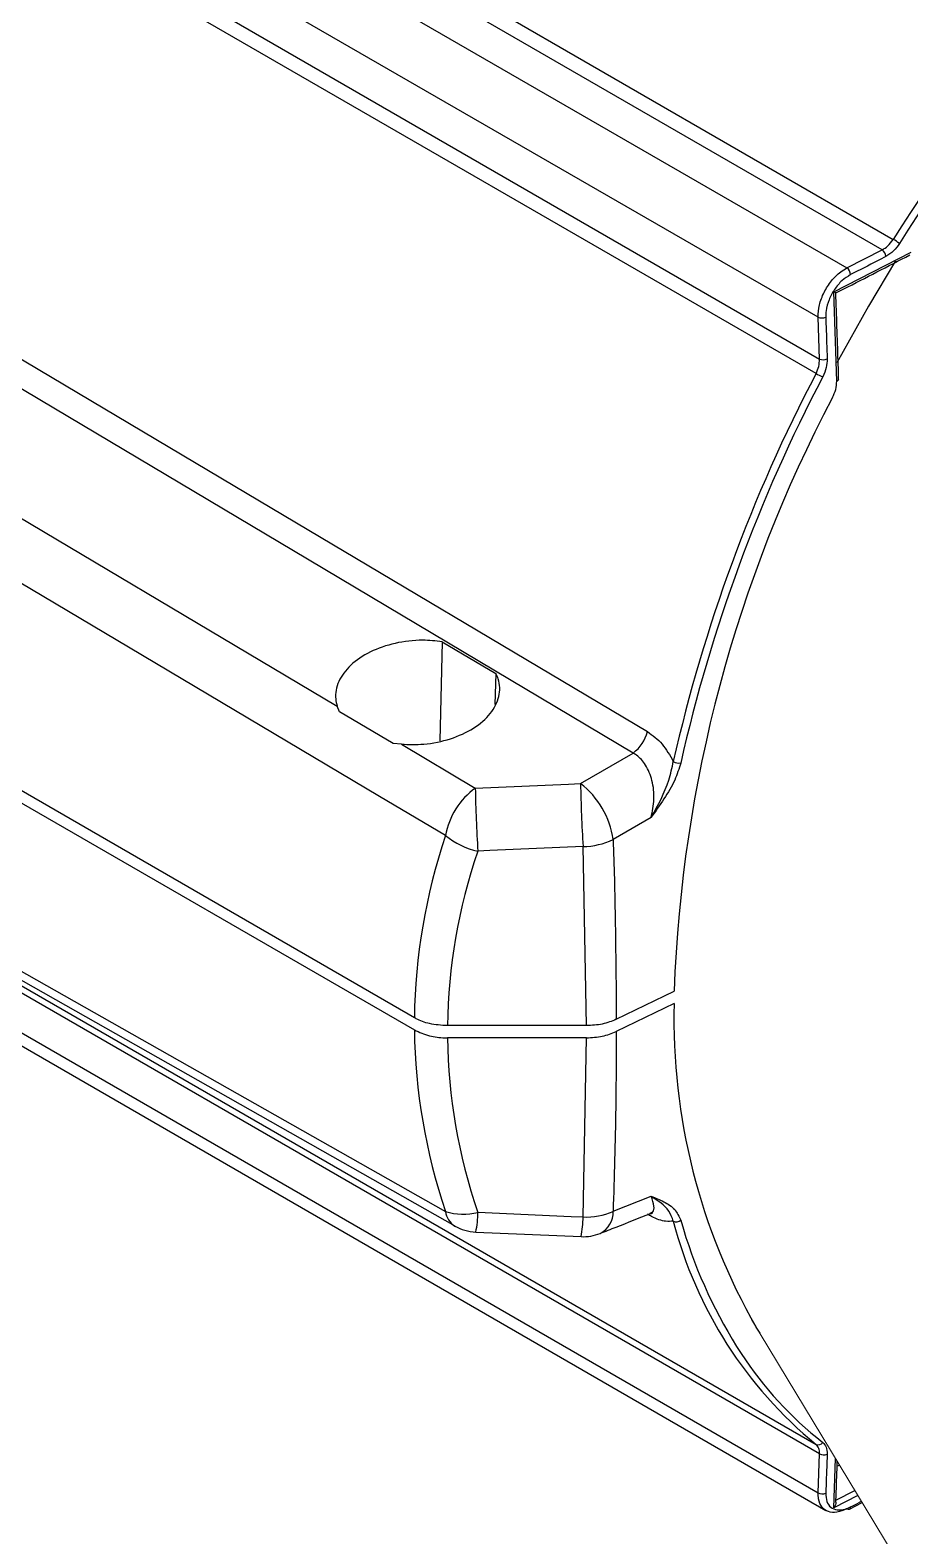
# Model space of a CAD drawing. Extents: x 11 to 120, y 2 to 94.
# Drawn here: x 23.205 to 25.562, y 69.195 to 73.228 of the extents above; entities that cross this region are included whole.
import ezdxf

# ---------------------------------------------------------------- set-up
doc = ezdxf.new("R2010")
doc.units = 0
doc.header["$MEASUREMENT"] = 0
doc.linetypes.add('SLD-Solid', pattern=[0])
doc.layers.add('OBJECT', color=7, linetype='CONTINUOUS')

msp = doc.modelspace()

# ---------------------------------------------------------------- linework, layer by layer
at = {"layer": 'OBJECT'}
for p, q in [((22.5256, 74.2459), (25.3928, 72.5907)), ((22.7458, 74.2669), (25.5169, 72.6671)), ((25.4871, 72.639), (22.7172, 74.2381)), ((25.3156, 72.4588), (22.4457, 74.1156)), ((22.5494, 73.9457), (25.3194, 72.3466)), ((25.3101, 72.3079), (22.5389, 73.9076)), ((25.3578, 72.5269), (25.5646, 72.6332)), ((25.3928, 72.5907), (25.4871, 72.639)), ((25.3656, 72.2873), (25.3578, 72.5269)), ((24.2343, 70.5824), (20.9222, 72.4944)), ((20.9222, 72.4617), (24.2343, 70.5497)), ((25.3194, 72.3466), (25.3156, 72.4588)), ((24.3086, 71.5896), (24.3027, 71.324)), ((24.3086, 71.5896), (24.4527, 71.5044)), ((24.4527, 71.5044), (24.4496, 71.4215)), ((24.0332, 71.4021), (24.0273, 71.4171)), ((24.1771, 71.3173), (24.0332, 71.4021)), ((24.1992, 71.3151), (24.1771, 71.3173)), ((24.1992, 71.3151), (24.3974, 71.1974)), ((24.6793, 71.2098), (24.8198, 71.2914)), ((24.8684, 71.1191), (24.7665, 71.0598)), ((22.5389, 71.0395), (25.3101, 69.4397)), ((24.6948, 70.5613), (24.686, 71.041)), ((25.3194, 69.4144), (22.5494, 71.0135)), ((22.413, 70.9507), (25.3367, 69.2629)), ((22.4457, 70.9672), (25.3156, 69.3104)), ((24.7751, 70.5782), (24.93, 70.6532)), ((24.93, 70.6205), (24.7751, 70.5455)), ((24.9118, 70.6444), (24.9122, 70.6441)), ((24.6948, 70.5613), (24.3226, 70.5613)), ((24.6948, 70.5286), (24.3226, 70.5286)), ((24.686, 70.0489), (24.6948, 70.5286)), ((24.7665, 70.064), (24.8684, 70.1042)), ((24.9477, 70.0401), (24.9549, 70.0162)), ((24.3987, 70.0086), (24.6805, 69.9962)), ((25.16, 69.738), (25.1499, 69.7536)), ((25.3156, 69.3104), (25.3194, 69.4144)), ((25.3578, 69.2698), (25.3625, 69.4018)), ((25.4224, 69.3028), (25.3578, 69.2698)), ((25.3634, 69.2906), (25.4141, 69.3164)), ((25.3994, 69.2664), (25.4338, 69.284))]:
    msp.add_line(p, q, dxfattribs=at)
at = {"layer": 'OBJECT', "color": 7, "linetype": 'SLD-Solid', "lineweight": 15}
msp.add_line((25.1372, 69.774), (26.9773, 66.7333), dxfattribs=at)
at = {"layer": 'OBJECT', "flags": 128}
for points in [[(24.3174, 71.0704), (24.1411, 71.1752), (23.4357, 71.5942), (20.973, 73.0576)], [(21.9631, 73.0709), (22.0387, 73.0259), (22.3881, 72.818), (23.7858, 71.9866), (24.8584, 71.3487)], [(24.8198, 71.2914), (23.9103, 71.8327), (23.0008, 72.374), (21.9247, 73.0146)], [(21.7401, 72.7746), (22.0555, 72.5874), (22.9662, 72.0468), (24.0273, 71.4171)], [(25.5229, 72.6092), (25.4502, 72.4885), (25.3658, 72.3368)], [(25.3656, 72.2873), (25.3672, 72.2881), (25.3684, 72.2891), (25.3695, 72.2901), (25.3702, 72.2912), (25.3706, 72.2924), (25.3708, 72.2935), (25.3708, 72.2935)], [(20.973, 71.9571), (21.1376, 71.8639), (21.8428, 71.4646), (24.3174, 70.0637)], [(21.0338, 71.8994), (21.7015, 71.521), (24.3426, 70.0247)], [(24.3974, 71.1974), (24.6471, 71.2084), (24.6793, 71.2098)], [(24.686, 71.041), (24.4364, 71.03), (24.4041, 71.0286)], [(24.4041, 70.0613), (24.6538, 70.0503), (24.686, 70.0489)]]:
    msp.add_lwpolyline(points, dxfattribs=at)
at = {"layer": 'OBJECT'}
for centre, radius, start, end in [((29.0164, 70.479), 4.1273, 129.1291, 147.9832), ((29.0156, 70.4791), 4.1064, 129.1291, 147.9832), ((25.4726, 72.6193), 0.0245, 4.3367, 53.7802), ((25.4151, 72.4914), 0.2031, 54.2521, 59.9272), ((25.3782, 72.5709), 0.0245, 4.2524, 53.6513), ((25.3257, 72.4816), 0.025, 246.1927, 294.6916), ((25.3296, 72.3694), 0.0249, 246.0528, 294.5992), ((29.0911, 70.3273), 4.2684, 152.3536, 167.2604), ((29.0899, 70.3282), 4.2468, 152.3536, 167.2604), ((25.4063, 72.4751), 0.193, 240.0835, 246.0577), ((28.6074, 70.5236), 3.6796, 152.1363, 177.9813), ((24.7612, 71.3725), 0.1001, 305.8526, 346.2351), ((24.9437, 71.2975), 0.033, 241.1971, 276.8829), ((24.5152, 71.0345), 0.201, 125.8592, 169.7123), ((27.6953, 71.2437), 3.2982, 180.804, 183.7391), ((27.9756, 71.256), 3.2966, 180.8033, 183.7398), ((24.5389, 71.0278), 0.2298, 8.0137, 52.3569), ((24.4484, 71.2313), 0.2074, 230.8564, 257.6914), ((24.684, 71.2308), 0.1898, 270.6, 295.7653), ((26.5813, 70.5779), 1.6518, 178.5216, 209.935), ((24.3648, 70.2085), 0.1524, 251.8741, 284.9547), ((24.3717, 70.071), 0.0548, 187.7294, 237.8338), ((24.1468, 70.0614), 0.2574, 348.1525, 359.9739), ((24.6931, 70.2333), 0.1846, 267.8011, 293.4479), ((24.7029, 70.0615), 0.0637, 297.1843, 2.2884), ((24.4041, 70.1334), 0.125, 240.4701, 267.4857), ((24.4284, 70.049), 0.2576, 348.1571, 359.9693), ((24.9359, 70.0546), 0.0187, 244.5928, 309.0912), ((26.0396, 70.3272), 1.1489, 194.5972, 230.5791), ((26.1902, 70.3877), 1.29, 196.7384, 213.1213), ((24.686, 70.1211), 0.125, 267.4858, 291.5891), ((25.9392, 70.225), 0.9909, 213.1705, 231.911), ((25.3159, 69.4528), 0.0143, 245.8744, 327.709), ((25.3305, 69.4333), 0.0219, 239.6662, 295.4617), ((25.3267, 69.3292), 0.0219, 239.5314, 295.5176), ((25.3972, 69.2728), 0.007, 231.0091, 289.1467), ((25.3961, 69.2719), 0.00668, 300.9233, 3.8815)]:
    msp.add_arc(centre, radius, start, end, dxfattribs=at)
for centre, major_axis, ratio, start_param, end_param in [((28.6642, 70.6171), (4.4298, 0.0781), 0.588782, 2.937049, 3.124952), ((28.6642, 70.5449), (4.3416, 0), 0.577382, 2.94743, 3.135078), ((28.6642, 70.6171), (4.4298, 0.0781), 0.588782, 3.137472, 3.325375), ((28.6642, 70.5449), (4.3416, 0), 0.577382, 3.148107, 3.335756)]:
    msp.add_ellipse(centre, major_axis=major_axis, ratio=ratio, start_param=start_param, end_param=end_param, dxfattribs=at)
for points, knots in [([(25.4871, 72.639), (25.4924, 72.6422), (25.5035, 72.6489), (25.5123, 72.6608), (25.5169, 72.6671)], [0, 0, 0, 0, 0.473398, 1, 1, 1, 1]), ([(25.5338, 72.6562), (25.5287, 72.6492), (25.518, 72.6343), (25.5043, 72.6257), (25.4971, 72.6211)], [0, 0, 0, 0, 0.473443, 1, 1, 1, 1]), ([(25.3631, 72.5236), (25.3702, 72.5271), (25.4365, 72.561), (25.5025, 72.5951), (25.5615, 72.6256)], [0, 0, 0, 0, 0.10607, 1, 1, 1, 1]), ([(25.4971, 72.6211), (25.4896, 72.6173), (25.4582, 72.6011), (25.4267, 72.585), (25.4027, 72.5727)], [0, 0, 0, 0, 0.2377669, 1, 1, 1, 1]), ([(25.3156, 72.4588), (25.3162, 72.4696), (25.3175, 72.4911), (25.3306, 72.5257), (25.3506, 72.5567), (25.3726, 72.5788), (25.3872, 72.5874), (25.3928, 72.5907)], [0, 0, 0, 0, 0.216844, 0.433701, 0.650256, 0.866699, 1, 1, 1, 1]), ([(25.4027, 72.5727), (25.3948, 72.5678), (25.3791, 72.558), (25.3587, 72.5336), (25.3438, 72.5054), (25.3365, 72.4794), (25.3363, 72.4646), (25.3361, 72.459)], [0, 0, 0, 0, 0.216835, 0.433686, 0.650167, 0.866491, 1, 1, 1, 1]), ([(25.3631, 72.5236), (25.3631, 72.5236), (25.3635, 72.5234), (25.3619, 72.5244), (25.3596, 72.5258), (25.3578, 72.5268), (25.3578, 72.5269)], [0, 0, 0, 0, 0.040632, 0.45375, 0.991066, 1, 1, 1, 1]), ([(25.3707, 72.2935), (25.3703, 72.3097), (25.3679, 72.3863), (25.3652, 72.463), (25.3631, 72.5236)], [0, 0, 0, 0, 0.210689, 1, 1, 1, 1]), ([(25.3361, 72.459), (25.3364, 72.4505), (25.3377, 72.4131), (25.339, 72.3757), (25.3399, 72.3467)], [0, 0, 0, 0, 0.2260625, 1, 1, 1, 1]), ([(25.3101, 72.3079), (25.3129, 72.3143), (25.3187, 72.3273), (25.3192, 72.3401), (25.3194, 72.3466)], [0, 0, 0, 0, 0.486978, 1, 1, 1, 1]), ([(25.3399, 72.3467), (25.3396, 72.339), (25.3389, 72.3234), (25.3317, 72.3071), (25.328, 72.2988)], [0, 0, 0, 0, 0.488652, 1, 1, 1, 1]), ([(25.3544, 72.2433), (25.3576, 72.2506), (25.3642, 72.2655), (25.3652, 72.2799), (25.3656, 72.2873)], [0, 0, 0, 0, 0.491582, 1, 1, 1, 1]), ([(24.3086, 71.5896), (24.2912, 71.5915), (24.2498, 71.5958), (24.1816, 71.5875), (24.1139, 71.5642), (24.0604, 71.5281), (24.0278, 71.4837), (24.0204, 71.445), (24.0257, 71.4233), (24.0273, 71.4171)], [0, 0, 0, 0, 0.117568, 0.279861, 0.442586, 0.605907, 0.769589, 0.933238, 1, 1, 1, 1]), ([(24.1992, 71.3151), (24.2192, 71.3144), (24.2638, 71.313), (24.3325, 71.3275), (24.3954, 71.3562), (24.4412, 71.3962), (24.4645, 71.4427), (24.4636, 71.48), (24.4549, 71.4996), (24.4527, 71.5044)], [0, 0, 0, 0, 0.132307, 0.294526, 0.457212, 0.620426, 0.783854, 0.947086, 1, 1, 1, 1]), ([(24.8584, 71.3487), (24.8722, 71.3387), (24.8995, 71.3189), (24.9185, 71.2852), (24.9278, 71.2686)], [0, 0, 0, 0, 0.505217, 1, 1, 1, 1]), ([(24.8684, 71.1191), (24.8717, 71.135), (24.8784, 71.1668), (24.8731, 71.2172), (24.8561, 71.259), (24.8357, 71.2818), (24.823, 71.2895), (24.8198, 71.2914)], [0, 0, 0, 0, 0.251338, 0.503313, 0.735354, 0.935196, 1, 1, 1, 1]), ([(24.8684, 71.1191), (24.8684, 71.1192), (24.887, 71.1511), (24.9133, 71.2003), (24.9243, 71.252), (24.9278, 71.2686)], [0, 0, 0, 0, 0.00294, 0.680839, 1, 1, 1, 1]), ([(24.9477, 71.2647), (24.9429, 71.2494), (24.9327, 71.2163), (24.9028, 71.1676), (24.8801, 71.1355), (24.8684, 71.1192), (24.8684, 71.1191)], [0, 0, 0, 0, 0.298756, 0.643488, 0.99732, 1, 1, 1, 1]), ([(24.7665, 71.0598), (24.7677, 71.0247), (24.7729, 70.8641), (24.7741, 70.7035), (24.7751, 70.5782)], [0, 0, 0, 0, 0.2192209, 1, 1, 1, 1]), ([(24.3226, 70.5613), (24.3063, 70.5623), (24.2759, 70.5643), (24.2476, 70.575), (24.2359, 70.5815), (24.2343, 70.5824)], [0, 0, 0, 0, 0.499397, 0.929176, 1, 1, 1, 1]), ([(24.7751, 70.5782), (24.763, 70.5733), (24.7388, 70.5636), (24.7095, 70.562), (24.6948, 70.5613)], [0, 0, 0, 0, 0.5, 1, 1, 1, 1]), ([(24.2343, 70.5497), (24.2471, 70.5438), (24.2711, 70.5328), (24.3041, 70.5288), (24.3203, 70.5286), (24.3226, 70.5286)], [0, 0, 0, 0, 0.499401, 0.929163, 1, 1, 1, 1]), ([(24.6948, 70.5286), (24.7095, 70.5294), (24.7388, 70.5309), (24.763, 70.5406), (24.7751, 70.5455)], [0, 0, 0, 0, 0.5, 1, 1, 1, 1]), ([(24.7751, 70.5455), (24.7748, 70.4774), (24.774, 70.3169), (24.7693, 70.1564), (24.7665, 70.064)], [0, 0, 0, 0, 0.423826, 1, 1, 1, 1]), ([(24.866, 70.0592), (24.8686, 70.0602), (24.8755, 70.0629), (24.8774, 70.0775), (24.8715, 70.0949), (24.8684, 70.1042)], [0, 0, 0, 0, 0.211143, 0.576884, 1, 1, 1, 1]), ([(24.8684, 70.1042), (24.8684, 70.1042), (24.8799, 70.0997), (24.9026, 70.0905), (24.9326, 70.0724), (24.9429, 70.0503), (24.9477, 70.0401)], [0, 0, 0, 0, 0.002681, 0.34979, 0.701236, 1, 1, 1, 1]), ([(24.9278, 70.0377), (24.9243, 70.0471), (24.9133, 70.0767), (24.887, 70.0911), (24.8684, 70.1041), (24.8684, 70.1042)], [0, 0, 0, 0, 0.319161, 0.99706, 1, 1, 1, 1]), ([(24.732, 70.0048), (24.7463, 70.0105), (24.7912, 70.0282), (24.836, 70.046), (24.8665, 70.0581)], [0, 0, 0, 0, 0.319518, 1, 1, 1, 1]), ([(24.9278, 70.0377), (24.9213, 70.037), (24.9053, 70.0354), (24.8798, 70.0444), (24.8621, 70.0541), (24.8584, 70.0561)], [0, 0, 0, 0, 0.355603, 0.866053, 1, 1, 1, 1]), ([(24.8666, 70.0573), (24.8684, 70.0582), (24.8728, 70.0604), (24.873, 70.06), (24.8732, 70.0598)], [0, 0, 0, 0, 0.4018197, 1, 1, 1, 1]), ([(25.3194, 69.4144), (25.3192, 69.4197), (25.3188, 69.4304), (25.313, 69.4366), (25.3101, 69.4397)], [0, 0, 0, 0, 0.487934, 1, 1, 1, 1]), ([(25.328, 69.4451), (25.3315, 69.4414), (25.3388, 69.4338), (25.3395, 69.4204), (25.3399, 69.4136)], [0, 0, 0, 0, 0.488111, 1, 1, 1, 1]), ([(25.3399, 69.4136), (25.3396, 69.4057), (25.3384, 69.371), (25.3371, 69.3363), (25.3361, 69.3095)], [0, 0, 0, 0, 0.226059, 1, 1, 1, 1]), ([(25.3632, 69.285), (25.3635, 69.2941), (25.3649, 69.3304), (25.3662, 69.3668), (25.3671, 69.3941)], [0, 0, 0, 0, 0.1993165, 0.7945806, 0.7945806, 0.7945806, 0.7945806]), ([(25.3928, 69.2674), (25.3837, 69.2636), (25.3656, 69.256), (25.342, 69.2583), (25.3247, 69.2707), (25.3162, 69.2896), (25.3158, 69.3047), (25.3156, 69.3104)], [0, 0, 0, 0, 0.216873, 0.43376, 0.650333, 0.866771, 1, 1, 1, 1]), ([(25.3361, 69.3095), (25.3366, 69.3016), (25.3375, 69.2859), (25.3489, 69.2702), (25.3661, 69.263), (25.3852, 69.2645), (25.3979, 69.2702), (25.4027, 69.2724)], [0, 0, 0, 0, 0.2168006, 0.433616, 0.650077, 0.866405, 1, 1, 1, 1]), ([(25.3632, 69.285), (25.3629, 69.2827), (25.3622, 69.2775), (25.3596, 69.2725), (25.3578, 69.2699), (25.3578, 69.2698)], [0, 0, 0, 0, 0.427365, 0.990641, 1, 1, 1, 1]), ([(25.4027, 69.2724), (25.4102, 69.2762), (25.4199, 69.2812), (25.4296, 69.2861), (25.4318, 69.2873)], [0, 0, 0, 0, 0.4671026, 0.6048979, 0.6048979, 0.6048979, 0.6048979])]:
    msp.add_open_spline(points, degree=3, knots=knots, dxfattribs=at)
msp.add_open_spline([(25.373, 69.3844), (25.3709, 69.3833), (25.3687, 69.3822), (25.3666, 69.3811)], degree=3, dxfattribs=at)

doc.saveas('drawing.dxf')
